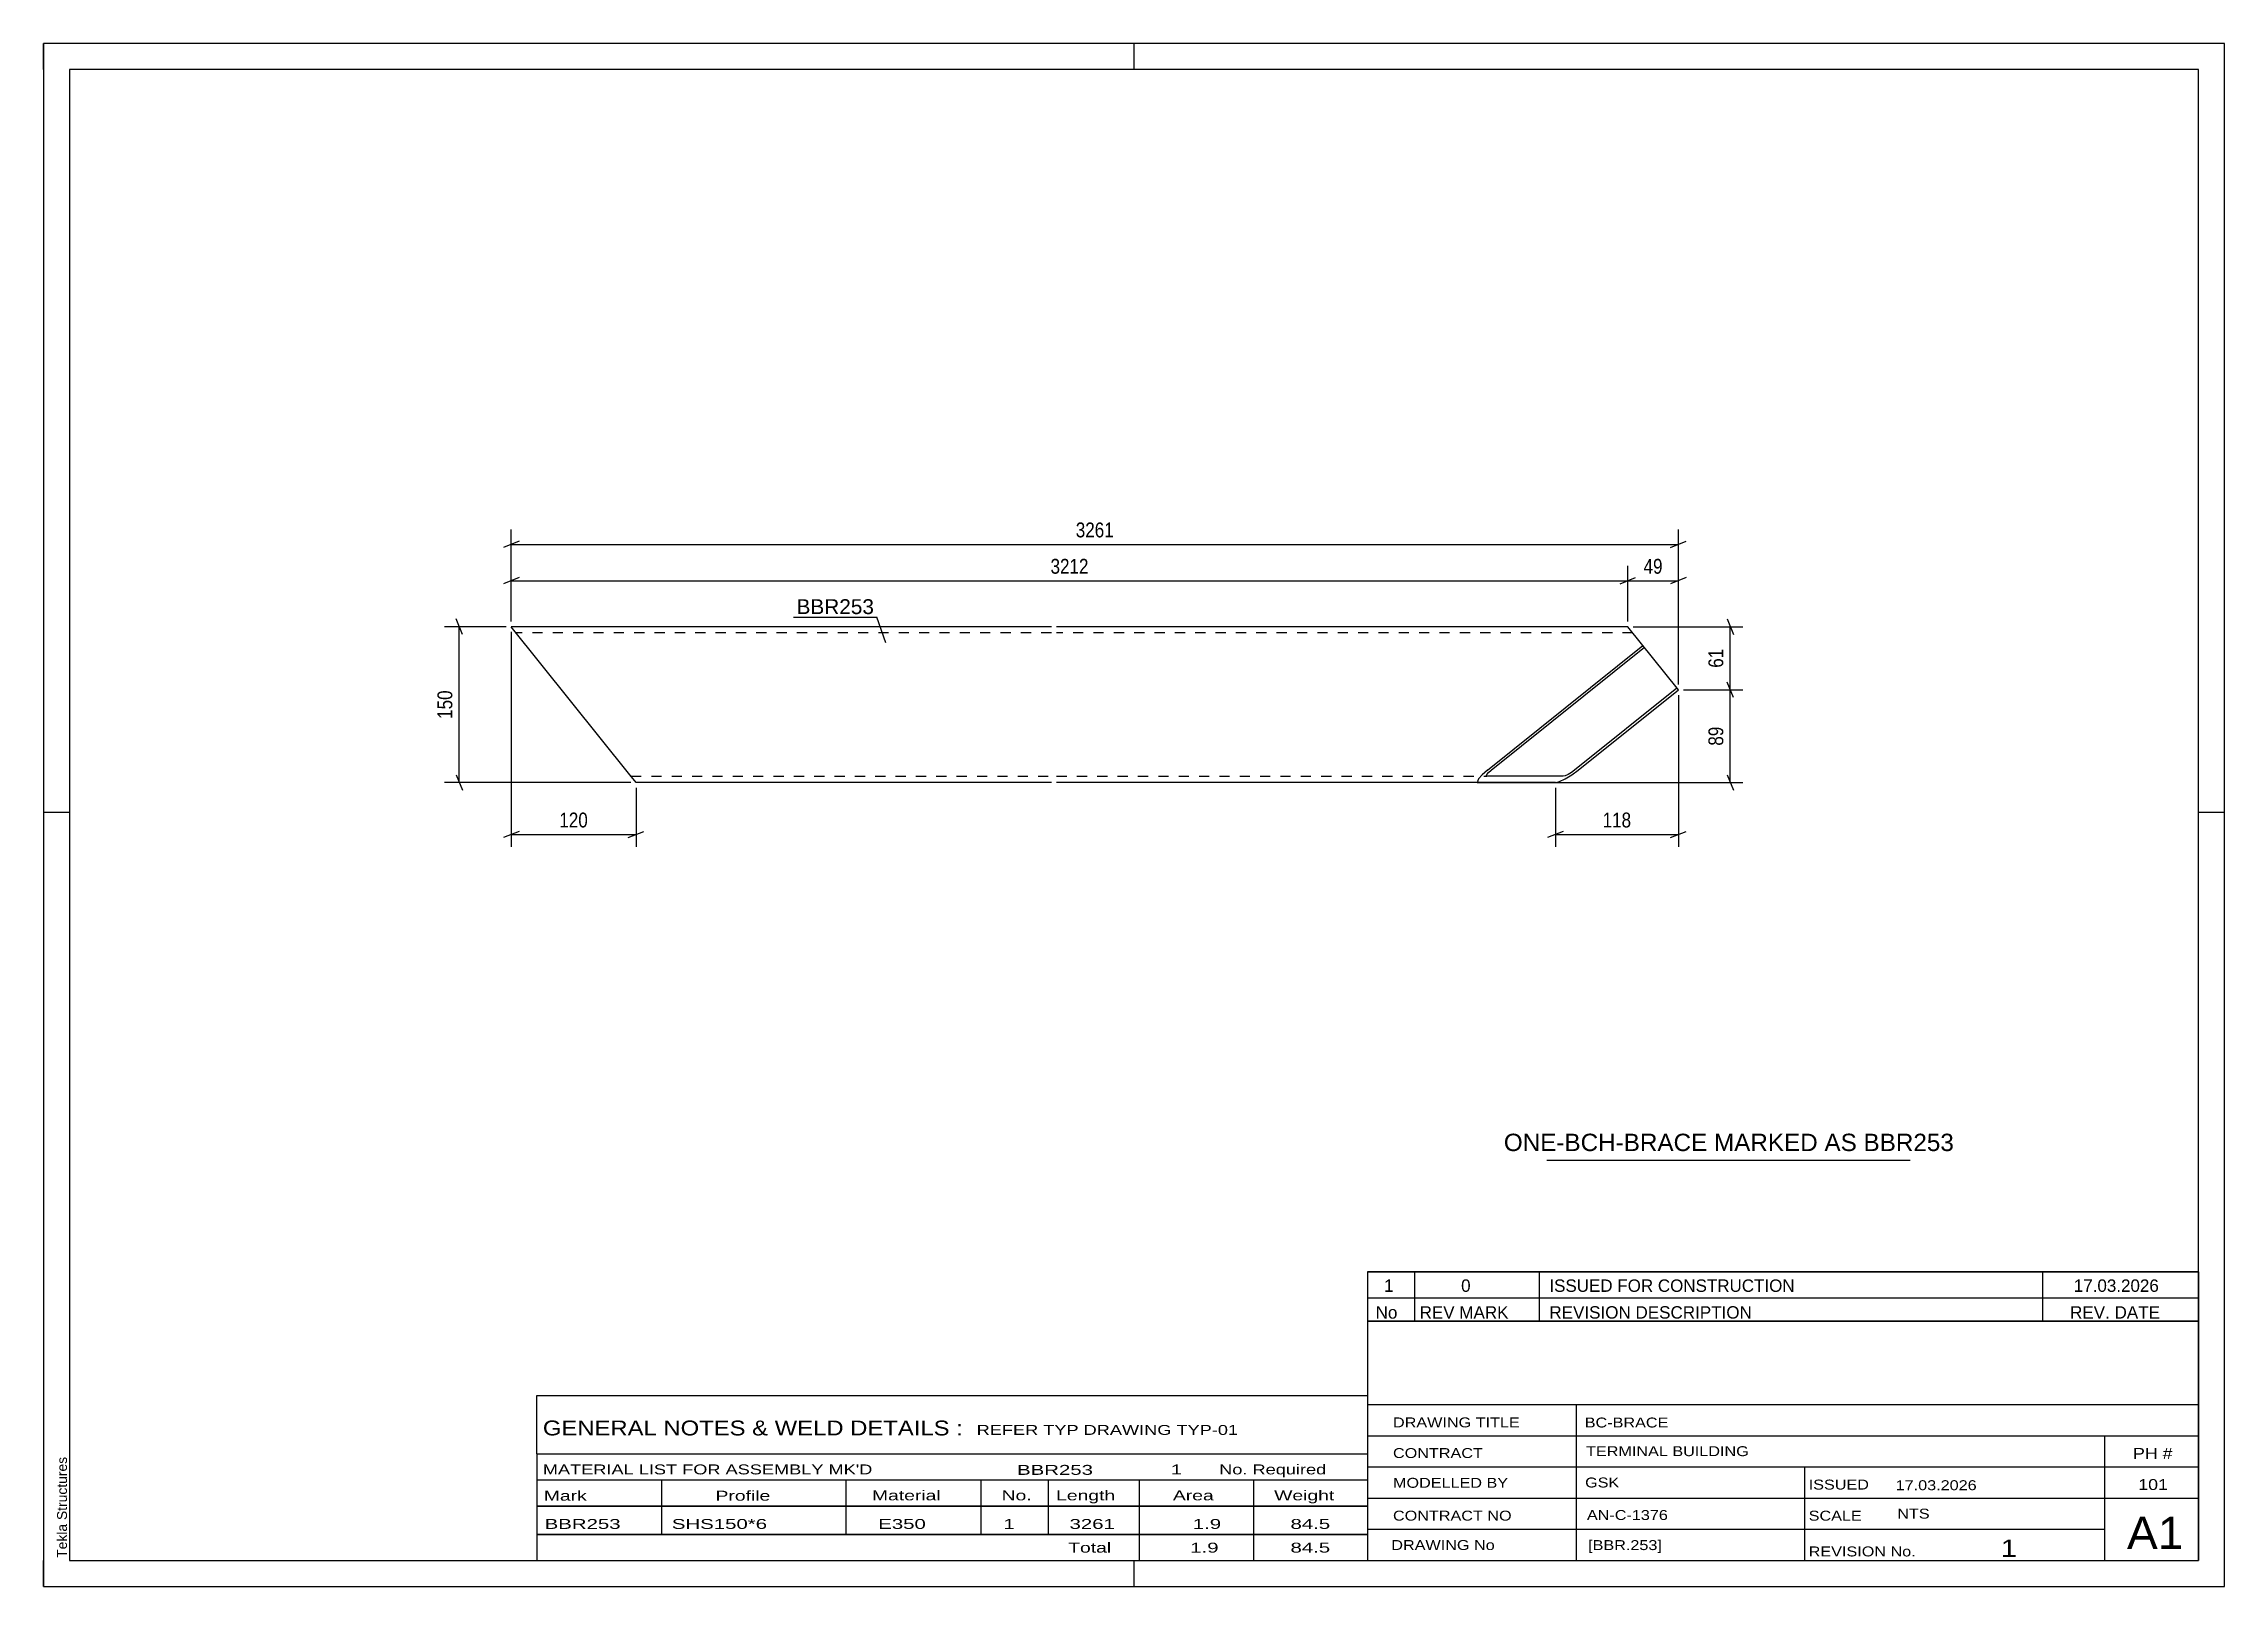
# Model space of a CAD drawing. Header units: millimetres. Extents: x 0 to 420, y 0 to 297.
import ezdxf

# ---------------------------------------------------------------- set-up
doc = ezdxf.new("R2010")
doc.units = ezdxf.units.MM
doc.linetypes.add('DXK_LINE_DOT2', pattern=[3.9198, 1.9599, -1.9599])
doc.styles.add('Arial', font='ARIAL.TTF', dxfattribs={"height": 0.2})
doc.styles.add('Arial Narrow', font='ARIALN.TTF', dxfattribs={"height": 0.2})

# ---------------------------------------------------------------- blocks, each defined once
blk = doc.blocks.new('Unknown-585754940-1162')
at = {"color": 5, "linetype": 'Continuous'}
for p, q in [((420, 297), (0, 297)), ((0, 297), (0, 0)), ((0, 292), (0, 297)), ((210, 292), (210, 297)), ((420, 0), (420, 297)), ((415, 292), (5, 292)), ((5, 292), (5, 5)), ((415, 5), (415, 292)), ((5, 149), (0, 149)), ((420, 149), (415, 149)), ((0, 0), (0, 5)), ((5, 5), (415, 5)), ((210, 0), (210, 5)), ((0, 0), (420, 0))]:
    blk.add_line(p, q, dxfattribs=at)
at = {"color": 174, "linetype": 'Continuous', "style": 'Arial'}
blk.add_text('Tekla Structures', height=1.9102, rotation=90, dxfattribs=at).set_placement((4.5, 5.5))
blk = doc.blocks.new('Part-585754940-1720 - 1696')
at = {"color": 2, "linetype": 'Continuous'}
for p, q in [((194.09, 184.75), (90.06, 184.75)), ((112.9, 156.23), (90.06, 184.75)), ((305.11, 184.75), (195.09, 184.75)), ((278.08, 157.15), (308.01, 181.12)), ((278.78, 157.15), (308.29, 180.78)), ((314.84, 172.6), (305.11, 184.75)), ((314.57, 172.94), (294.85, 157.15)), ((295.55, 157.15), (314.84, 172.6)), ((114.09, 154.75), (112.9, 156.23)), ((276.37, 155.45), (276.18, 154.93)), ((277.04, 156.23), (276.37, 155.45)), ((278.08, 157.15), (277.04, 156.23)), ((277.83, 156.04), (277.93, 156.3)), ((277.98, 155.95), (277.83, 156.04)), ((277.93, 156.3), (278.26, 156.69)), ((292.65, 155.95), (277.98, 155.95)), ((278.26, 156.69), (278.78, 157.15)), ((291.92, 154.93), (293.02, 155.45)), ((293.04, 156.04), (292.65, 155.95)), ((293.02, 155.45), (294.3, 156.23)), ((293.59, 156.3), (293.04, 156.04)), ((294.23, 156.69), (293.59, 156.3)), ((294.85, 157.15), (294.23, 156.69)), ((294.3, 156.23), (295.55, 157.15)), ((194.09, 154.75), (114.09, 154.75)), ((291.16, 154.75), (195.09, 154.75)), ((276.18, 154.93), (276.48, 154.75)), ((291.16, 154.75), (291.92, 154.93))]:
    blk.add_line(p, q, dxfattribs=at)
at = {"color": 7, "linetype": 'DXK_LINE_DOT2'}
for p, q in [((194.09, 183.55), (91.02, 183.55)), ((306.07, 183.55), (195.09, 183.55)), ((113.13, 155.95), (113.05, 156.04)), ((113.13, 155.95), (194.09, 155.95)), ((195.09, 155.95), (277.98, 155.95))]:
    blk.add_line(p, q, dxfattribs=at)
blk = doc.blocks.new('StraightDimension-585754940-1753 - 1696')
at = {"color": 7, "linetype": 'Continuous'}
for p, q in [((80.66, 183.25), (79.46, 186.25)), ((89.06, 184.75), (77.21, 184.75)), ((80.06, 154.75), (80.06, 184.75)), ((79.46, 156.25), (80.66, 153.25)), ((113.09, 154.75), (77.21, 154.75))]:
    blk.add_line(p, q, dxfattribs=at)
at = {"color": 0}
blk.add_wipeout([(79.31, 173.09), (75.11, 173.09), (75.11, 166.41), (79.31, 166.41)], dxfattribs=at)
at = {"color": 3, "style": 'Arial Narrow'}
blk.add_text('150', height=2.863, rotation=90.0002, dxfattribs=at).set_placement((78.71, 167.01))
blk = doc.blocks.new('StraightDimension-585754940-1760 - 1696')
at = {"color": 7, "linetype": 'Continuous'}
for p, q in [((303.61, 193), (306.61, 194.2)), ((305.11, 185.75), (305.11, 196.45)), ((305.11, 193.6), (314.84, 193.6)), ((316.34, 194.2), (313.34, 193)), ((314.84, 173.6), (314.84, 196.45))]:
    blk.add_line(p, q, dxfattribs=at)
at = {"color": 0}
blk.add_wipeout([(312.4, 194.35), (312.4, 198.55), (307.54, 198.55), (307.54, 194.35)], dxfattribs=at)
at = {"color": 3, "style": 'Arial Narrow'}
blk.add_text('49', height=2.863, dxfattribs=at).set_placement((308.14, 194.95))
blk = doc.blocks.new('StraightDimension-585754940-1741 - 1696')
at = {"color": 7, "linetype": 'Continuous'}
for p, q in [((324.24, 186.25), (325.44, 183.25)), ((306.11, 184.75), (327.24, 184.75)), ((324.84, 172.6), (324.84, 184.75)), ((315.84, 172.6), (327.24, 172.6)), ((325.44, 171.1), (324.24, 174.1))]:
    blk.add_line(p, q, dxfattribs=at)
at = {"color": 0}
blk.add_wipeout([(324.09, 181.1), (319.89, 181.1), (319.89, 176.25), (324.09, 176.25)], dxfattribs=at)
at = {"color": 3, "style": 'Arial Narrow'}
blk.add_text('61', height=2.863, rotation=90.0002, dxfattribs=at).set_placement((323.49, 176.85))
blk = doc.blocks.new('StraightDimension-585754940-1742 - 1696')
at = {"color": 7, "linetype": 'Continuous'}
for p, q in [((315.84, 172.6), (327.24, 172.6)), ((325.44, 171.1), (324.24, 174.1)), ((324.84, 154.75), (324.84, 172.6)), ((324.24, 156.25), (325.44, 153.25)), ((276.09, 154.75), (327.24, 154.75))]:
    blk.add_line(p, q, dxfattribs=at)
at = {"color": 0}
blk.add_wipeout([(324.09, 166.1), (319.89, 166.1), (319.89, 161.25), (324.09, 161.25)], dxfattribs=at)
at = {"color": 3, "style": 'Arial Narrow'}
blk.add_text('89', height=2.863, rotation=90.0002, dxfattribs=at).set_placement((323.49, 161.85))
blk = doc.blocks.new('StraightDimension-585754940-1761 - 1696')
at = {"color": 7, "linetype": 'Continuous'}
for p, q in [((91.56, 194.2), (88.56, 193)), ((90.06, 185.75), (90.06, 196.45)), ((90.06, 193.6), (305.11, 193.6)), ((303.61, 193), (306.61, 194.2)), ((305.11, 185.75), (305.11, 196.45))]:
    blk.add_line(p, q, dxfattribs=at)
at = {"color": 0}
blk.add_wipeout([(201.84, 194.35), (201.84, 198.55), (193.33, 198.55), (193.33, 194.35)], dxfattribs=at)
at = {"color": 3, "style": 'Arial Narrow'}
blk.add_text('3212', height=2.863, dxfattribs=at).set_placement((193.93, 194.95))
blk = doc.blocks.new('StraightDimension-585754940-1774 - 1696')
at = {"color": 7, "linetype": 'Continuous'}
for p, q in [((90.06, 183.75), (90.06, 142.35)), ((114.09, 153.75), (114.09, 142.35)), ((91.56, 145.35), (88.56, 144.15)), ((90.06, 144.75), (114.09, 144.75)), ((112.59, 144.15), (115.59, 145.35))]:
    blk.add_line(p, q, dxfattribs=at)
at = {"color": 0}
blk.add_wipeout([(105.42, 145.5), (105.42, 149.7), (98.73, 149.7), (98.73, 145.5)], dxfattribs=at)
at = {"color": 3, "style": 'Arial Narrow'}
blk.add_text('120', height=2.863, dxfattribs=at).set_placement((99.33, 146.1))
blk = doc.blocks.new('StraightDimension-585754940-1778 - 1696')
at = {"color": 7, "linetype": 'Continuous'}
for p, q in [((90.06, 185.75), (90.06, 203.45)), ((314.84, 173.6), (314.84, 203.45)), ((91.56, 201.2), (88.56, 200)), ((90.06, 200.6), (314.84, 200.6)), ((313.34, 200), (316.34, 201.2))]:
    blk.add_line(p, q, dxfattribs=at)
at = {"color": 0}
blk.add_wipeout([(206.71, 201.35), (206.71, 205.55), (198.19, 205.55), (198.19, 201.35)], dxfattribs=at)
at = {"color": 3, "style": 'Arial Narrow'}
blk.add_text('3261', height=2.863, dxfattribs=at).set_placement((198.79, 201.95))
blk = doc.blocks.new('StraightDimension-585754940-2009 - 1696')
at = {"color": 7, "linetype": 'Continuous'}
for p, q in [((314.84, 171.6), (314.84, 142.35)), ((291.16, 153.75), (291.16, 142.35)), ((292.66, 145.35), (289.66, 144.15)), ((291.16, 144.75), (314.84, 144.75)), ((313.34, 144.15), (316.34, 145.35))]:
    blk.add_line(p, q, dxfattribs=at)
at = {"color": 0}
blk.add_wipeout([(306.34, 145.5), (306.34, 149.7), (299.66, 149.7), (299.66, 145.5)], dxfattribs=at)
at = {"color": 3, "style": 'Arial Narrow'}
blk.add_text('118', height=2.863, dxfattribs=at).set_placement((300.26, 146.1))
blk = doc.blocks.new('Unknown-585754940-2151')
at = {"color": 7, "linetype": 'Continuous'}
for p, q in [((255, 51.05), (255, 5)), ((255, 51.05), (415, 51.05)), ((415, 51), (415, 5)), ((255, 35), (415, 35)), ((295.14, 35), (295.14, 5)), ((255, 29), (415, 29)), ((397, 5.05), (397, 29.05)), ((255, 23), (415, 23)), ((339.14, 23), (339.14, 5)), ((255, 17), (415, 17)), ((255, 11), (397, 11)), ((255, 5), (415, 5))]:
    blk.add_line(p, q, dxfattribs=at)
at = {"color": 7, "style": 'Arial Narrow'}
for s, height, width, p in [('DRAWING TITLE', 1.9089, 1.425378, (259.88, 30.61)), ('BC-BRACE', 1.909, 1.425378, (296.81, 30.59)), ('CONTRACT', 1.909, 1.425378, (259.88, 24.71)), ('TERMINAL BUILDING', 1.9089, 1.425378, (297.06, 25.07)), ('MODELLED BY', 1.9089, 1.425378, (259.88, 18.98)), ('GSK', 1.909, 1.425378, (296.88, 19.04)), ('ISSUED', 1.909, 1.425378, (339.94, 18.64)), ('17.03.2026', 1.909, 1.425378, (356.69, 18.52)), ('CONTRACT NO', 1.9089, 1.425378, (259.88, 12.66)), ('AN-C-1376', 1.909, 1.425378, (297.23, 12.78)), ('SCALE', 1.909, 1.425378, (339.94, 12.65)), ('A1', 6.204, 1.25, (401.24, 7.2)), ('DRAWING No', 1.909, 1.425378, (259.56, 7)), ('[BBR.253]', 1.909, 1.425378, (297.46, 6.99)), ('1', 3.34, 1.5, (376.91, 5.68)), ('REVISION No.', 1.9089, 1.425378, (339.94, 5.77))]:
    blk.add_text(s, height=height, dxfattribs=dict(at, width=width)).set_placement(p)
at = {"color": 7, "linetype": 'Continuous', "style": 'Arial Narrow'}
for s, height, width, p in [('PH #', 2.1, 1.42538, (402.4, 24.55)), ('101', 2.1, 1.42538, (403.41, 18.55)), ('NTS', 1.909, 1.425378, (357, 13.05))]:
    blk.add_text(s, height=height, dxfattribs=dict(at, width=width)).set_placement(p)
blk = doc.blocks.new('Unknown-585754940-2152')
at = {"color": 7, "linetype": 'Continuous'}
for p, q in [((255, 60.55), (415, 60.55)), ((415, 60.55), (255, 60.55)), ((255, 60.55), (255, 55.55)), ((264, 60.55), (264, 55.55)), ((288, 60.55), (288, 55.55)), ((385, 60.55), (385, 55.55)), ((415, 60.55), (415, 55.55)), ((255, 55.55), (415, 55.55)), ((255, 55.55), (255, 51.05)), ((255, 55.55), (415, 55.55)), ((264, 55.55), (264, 51.05)), ((288, 55.55), (288, 51.05)), ((385, 55.55), (385, 51.05)), ((415, 55.55), (415, 51.05)), ((415, 51.05), (255, 51.05))]:
    blk.add_line(p, q, dxfattribs=at)
at = {"color": 7, "linetype": 'Continuous', "style": 'Arial Narrow'}
for s, height, width, p in [('1', 2.39, 1.196471, (258.16, 56.7)), ('0', 2.39, 1.196471, (273, 56.7)), ('ISSUED FOR CONSTRUCTION', 2.3861, 1.196471, (290, 56.7)), ('17.03.2026', 2.386, 1.196471, (391, 56.7)), ('No', 2.386, 1.2, (256.54, 51.55)), ('REV MARK', 2.386, 1.2, (265, 51.55)), ('REVISION DESCRIPTION', 2.3861, 1.2, (290, 51.55)), ('REV. DATE', 2.386, 1.2, (390.28, 51.55))]:
    blk.add_text(s, height=height, dxfattribs=dict(at, width=width)).set_placement(p)
blk = doc.blocks.new('Unknown-585754940-2153')
at = {"color": 7, "linetype": 'Continuous'}
for p, q in [((95, 36.75), (255, 36.75)), ((95, 25.5), (95, 36.75)), ((255, 36.75), (255, 25.5)), ((95, 25.5), (255, 25.5)), ((95, 25.5), (95, 20.5)), ((255, 25.5), (255, 20.5)), ((95, 20.5), (255, 20.5)), ((95, 20.5), (95, 15.5)), ((119, 20.5), (119, 15.5)), ((154.5, 20.5), (154.5, 15.5)), ((180.5, 20.5), (180.5, 15.5)), ((193.5, 20.5), (193.5, 15.5)), ((211, 20.5), (211, 15.5)), ((233, 20.5), (233, 15.5)), ((255, 20.5), (255, 15.5)), ((95, 15.5), (255, 15.5)), ((95, 15.45), (95, 10.05)), ((95, 15.45), (255, 15.45)), ((119, 15.5), (119, 10)), ((154.5, 15.5), (154.5, 10)), ((180.5, 15.5), (180.5, 10)), ((193.5, 15.5), (193.5, 10)), ((211, 15.5), (211, 10)), ((233, 15.5), (233, 10)), ((255, 15.45), (255, 10.05)), ((95, 10.05), (255, 10.05)), ((95, 10), (255, 10)), ((95, 10), (95, 5)), ((211, 10), (211, 5)), ((233, 10), (233, 5)), ((255, 10), (255, 5)), ((95, 5), (255, 5))]:
    blk.add_line(p, q, dxfattribs=at)
at = {"color": 7, "style": 'Arial Narrow'}
for s, height, width, p in [('GENERAL NOTES & WELD DETAILS :', 2.8633, 1.4, (96.15, 29.06)), ('REFER TYP DRAWING TYP-01', 1.9089, 1.6, (179.7, 29.16)), ("MATERIAL LIST FOR ASSEMBLY MK'D", 1.9089, 1.6, (96.15, 21.56)), ('BBR253', 1.909, 1.794707, (187.48, 21.47)), ('1', 1.91, 1.794707, (217.08, 21.56)), ('No. Required', 1.9089, 1.6, (226.41, 21.56)), ('Mark', 1.909, 1.7, (96.34, 16.5)), ('Profile', 1.909, 1.7, (129.41, 16.5)), ('Material', 1.909, 1.7, (159.54, 16.56)), ('No.', 1.909, 1.7, (184.5, 16.56)), ('Length', 1.909, 1.7, (195, 16.56)), ('Area', 1.909, 1.7, (217.5, 16.56)), ('Weight', 1.909, 1.7, (237, 16.56))]:
    blk.add_text(s, height=height, dxfattribs=dict(at, width=width)).set_placement(p)
at = {"color": 7, "linetype": 'Continuous', "style": 'Arial Narrow'}
for s, height, width, p in [('BBR253', 1.909, 1.794707, (96.5, 11.06)), ('SHS150*6', 1.909, 1.794707, (121, 11.06)), ('E350', 1.909, 1.794707, (160.74, 11.06)), ('1', 1.91, 1.794707, (184.86, 11.06)), ('3261', 1.909, 1.794707, (197.58, 11.06)), ('1.9', 1.909, 1.794707, (221.32, 11.06)), ('84.5', 1.909, 1.794707, (240.14, 11.06)), ('Total', 1.909, 1.7, (197.33, 6.5)), ('1.9', 1.909, 1.794707, (220.83, 6.5)), ('84.5', 1.909, 1.794707, (240.14, 6.5))]:
    blk.add_text(s, height=height, dxfattribs=dict(at, width=width)).set_placement(p)
blk = doc.blocks.new('Unknown-585754940-2154')
at = {"color": 7, "linetype": 'Continuous'}
blk.add_line((289.5, 82.05), (359.5, 82.05), dxfattribs=at)
at = {"color": 7, "style": 'Arial'}
blk.add_text('ONE-BCH-BRACE MARKED AS BBR253', height=3.3428, dxfattribs=at).set_placement((281.23, 83.8))
blk = doc.blocks.new('Mark-585754940-1723 - 1696')
at = {"color": 0}
blk.add_wipeout([(159.9, 187.18), (159.9, 190.18), (145.01, 190.18), (145.01, 187.18)], dxfattribs=at)
blk.add_wipeout([(159.9, 187.18), (159.9, 190.18), (145.01, 190.18), (145.01, 187.18)], dxfattribs=at)
at = {"color": 30, "linetype": 'Continuous'}
for p in [(144.41, 186.58), (162.2, 181.66)]:
    blk.add_line(p, (160.5, 186.58), dxfattribs=at)
at = {"color": 3, "style": 'Arial'}
blk.add_text('BBR253', height=2.865, dxfattribs=at).set_placement((145.01, 187.18))

msp = doc.modelspace()

# ---------------------------------------------------------------- block references
for name in ['Unknown-585754940-1162', 'Part-585754940-1720 - 1696', 'Unknown-585754940-2154', 'Unknown-585754940-2152', 'Unknown-585754940-2151', 'Unknown-585754940-2153']:
    msp.add_blockref(name, (0, 0))

# ---------------------------------------------------------------- next in the draw order: block references
for name in ['StraightDimension-585754940-1760 - 1696', 'StraightDimension-585754940-1753 - 1696']:
    msp.add_blockref(name, (0, 0))

# ---------------------------------------------------------------- next in the draw order: block references
msp.add_blockref('StraightDimension-585754940-1741 - 1696', (0, 0))

# ---------------------------------------------------------------- next in the draw order: block references
for name in ['StraightDimension-585754940-1761 - 1696', 'StraightDimension-585754940-1742 - 1696']:
    msp.add_blockref(name, (0, 0))

# ---------------------------------------------------------------- next in the draw order: block references
msp.add_blockref('StraightDimension-585754940-1774 - 1696', (0, 0))

# ---------------------------------------------------------------- next in the draw order: block references
msp.add_blockref('StraightDimension-585754940-1778 - 1696', (0, 0))

# ---------------------------------------------------------------- next in the draw order: block references
for name in ['Mark-585754940-1723 - 1696', 'StraightDimension-585754940-2009 - 1696']:
    msp.add_blockref(name, (0, 0))

doc.saveas('drawing.dxf')
